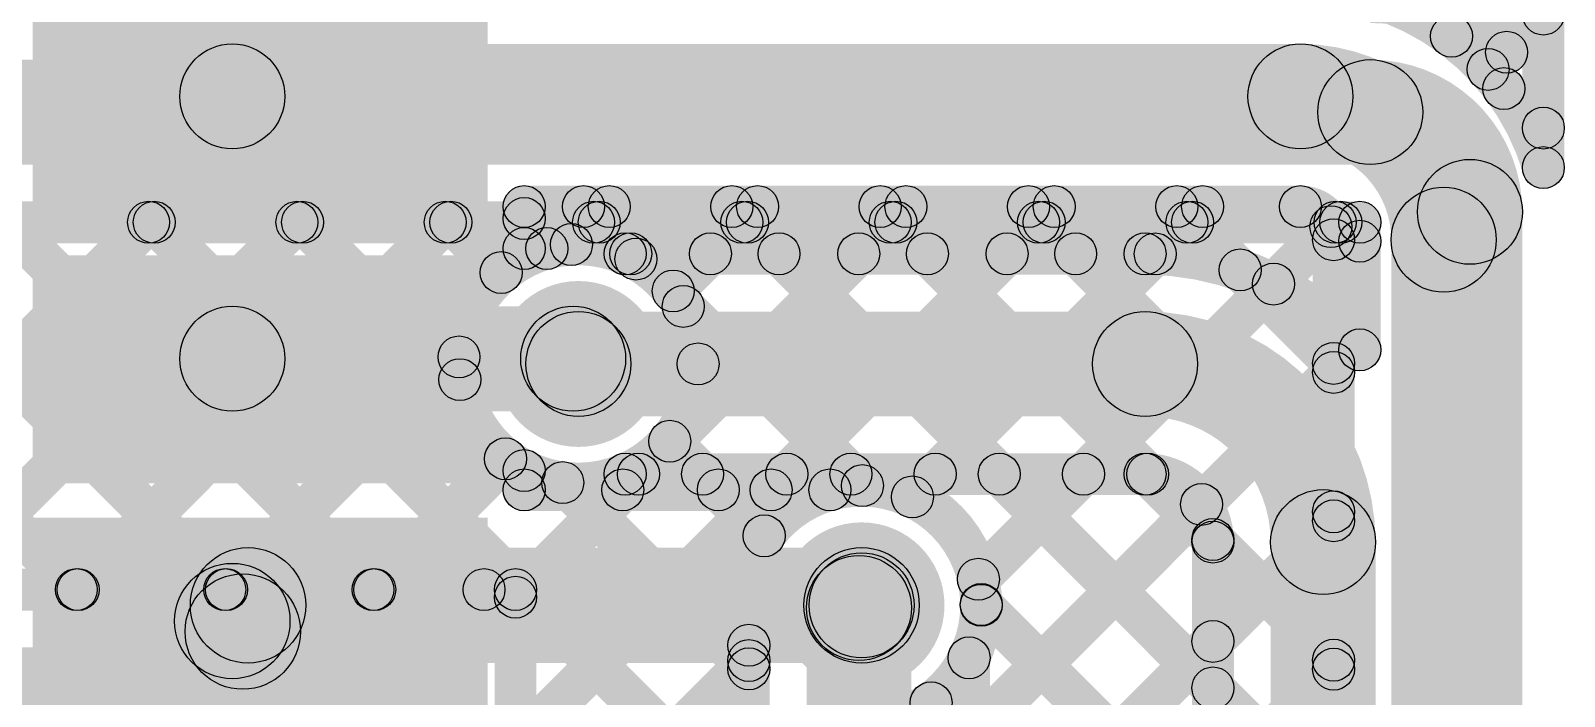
# Model space of a CAD drawing. Header units: millimetres. Extents: x -0.24 to 2.5, y 0 to 2.55.
# Drawn here: x 2.2036 to 2.496, y 2.0537 to 2.1805 of the extents above; entities that cross this region are included whole.
import ezdxf

# ---------------------------------------------------------------- set-up
doc = ezdxf.new("R2010")
doc.units = ezdxf.units.MM
doc.header["$MEASUREMENT"] = 0
for name, color, linetype in [('BottomLayer', 5, 'Continuous'), ('BottomSolder', 6, 'Continuous'), ('TopLayer', 1, 'Continuous'), ('TopPaste', 8, 'Continuous'), ('TopSolder', 216, 'Continuous'), ('ViaHoleLayer', 16, 'Continuous')]:
    doc.layers.add(name, color=color, linetype=linetype)

# ---------------------------------------------------------------- blocks, each defined once
blk = doc.blocks.new('ESP32_WROOM_32__16MB__65')
at = {"layer": 'TopLayer'}
for points in [[(0.29528, 0.3124), (0.37402, 0.3124), (0.37402, 0.27697), (0.29528, 0.27697)], [(0.29528, 0.2624), (0.37402, 0.2624), (0.37402, 0.22697), (0.29528, 0.22697)], [(0.29528, 0.2124), (0.37402, 0.2124), (0.37402, 0.17697), (0.29528, 0.17697)]]:
    blk.add_hatch(color=1, dxfattribs=at).paths.add_polyline_path(points)
at = {"layer": 'TopPaste'}
for points in [[(0.29528, 0.3124), (0.37402, 0.3124), (0.37402, 0.27697), (0.29528, 0.27697)], [(0.29528, 0.2624), (0.37402, 0.2624), (0.37402, 0.22697), (0.29528, 0.22697)], [(0.29528, 0.2124), (0.37402, 0.2124), (0.37402, 0.17697), (0.29528, 0.17697)]]:
    blk.add_hatch(color=8, dxfattribs=at).paths.add_polyline_path(points)
at = {"layer": 'TopSolder'}
for points in [[(0.29128, 0.3164), (0.37802, 0.3164), (0.37802, 0.27297), (0.29128, 0.27297)], [(0.29128, 0.2664), (0.37802, 0.2664), (0.37802, 0.22297), (0.29128, 0.22297)], [(0.29128, 0.2164), (0.37802, 0.2164), (0.37802, 0.17297), (0.29128, 0.17297)]]:
    blk.add_hatch(color=216, dxfattribs=at).paths.add_polyline_path(points)

msp = doc.modelspace()

# ---------------------------------------------------------------- hatches: boundary and pattern name
at = {"layer": 'BottomLayer'}
for points in [[(2.489, 2.1764), (2.481, 2.1764), (2.481, 2.448), (2.489, 2.448)], [(1.74, 2.155), (1.74, 2.175), (2.459, 2.175), (2.459, 2.155)], [(1.74, 2.14), (1.74, 2.148), (2.457, 2.148), (2.457, 2.14)], [(2.13943, 2.14117), (2.14509, 2.14683), (2.21509, 2.07683), (2.20943, 2.07117)], [(2.15886, 2.07117), (2.15321, 2.07683), (2.22321, 2.14683), (2.22886, 2.14117)], [(2.16772, 2.14117), (2.17338, 2.14683), (2.24338, 2.07683), (2.23772, 2.07117)], [(2.18715, 2.07117), (2.18149, 2.07683), (2.25149, 2.14683), (2.25715, 2.14117)], [(2.196, 2.14117), (2.20166, 2.14683), (2.27166, 2.07683), (2.266, 2.07117)], [(2.21543, 2.07117), (2.20978, 2.07683), (2.27978, 2.14683), (2.28543, 2.14117)], [(2.22429, 2.14117), (2.22994, 2.14683), (2.34304, 2.03373), (2.33738, 2.02808)], [(2.25257, 2.14117), (2.25823, 2.14683), (2.28821, 2.11684), (2.28256, 2.11119)], [(2.28086, 2.14117), (2.28651, 2.14683), (2.2961, 2.13724), (2.29044, 2.13159)], [(2.30949, 2.13694), (2.30383, 2.1426), (2.30806, 2.14683), (2.31372, 2.14117)], [(2.30914, 2.14117), (2.3148, 2.14683), (2.3208, 2.14083), (2.31514, 2.13517)], [(2.336, 2.13517), (2.33035, 2.14083), (2.33635, 2.14683), (2.342, 2.14117)], [(2.33742, 2.14117), (2.34308, 2.14683), (2.34908, 2.14083), (2.34342, 2.13517)], [(2.36429, 2.13517), (2.35863, 2.14083), (2.36463, 2.14683), (2.37029, 2.14117)], [(2.36571, 2.14117), (2.37137, 2.14683), (2.37737, 2.14083), (2.37171, 2.13517)], [(2.39257, 2.13517), (2.38691, 2.14083), (2.39291, 2.14683), (2.39857, 2.14117)], [(2.39399, 2.14117), (2.39965, 2.14683), (2.40565, 2.14083), (2.39999, 2.13517)], [(2.42082, 2.13514), (2.41516, 2.14079), (2.4212, 2.14683), (2.42685, 2.14117)], [(2.42228, 2.14117), (2.42793, 2.14683), (2.43701, 2.13775), (2.43136, 2.13209)], [(2.44338, 2.12941), (2.43772, 2.13506), (2.44948, 2.14683), (2.45514, 2.14117)], [(2.45056, 2.14117), (2.45622, 2.14683), (2.45983, 2.14322), (2.45417, 2.13756)], [(2.461, 2.11969), (2.453, 2.11969), (2.453, 2.144), (2.461, 2.144)], [(2.488, 0.483), (2.468, 0.483), (2.468, 2.146), (2.488, 2.146)], [(2.31691, 2.134), (2.31691, 2.142), (2.41605, 2.142), (2.41605, 2.134)], [(2.308, 2.107), (2.308, 2.127), (2.41605, 2.127), (2.41605, 2.107)], [(2.24372, 2.07117), (2.23806, 2.07683), (2.2824, 2.12117), (2.28806, 2.11551)], [(2.272, 2.07117), (2.26635, 2.07683), (2.29126, 2.10175), (2.29692, 2.09609)], [(2.31691, 2.092), (2.31691, 2.1), (2.41605, 2.1), (2.41605, 2.092)], [(2.29883, 2.06971), (2.29317, 2.07537), (2.31663, 2.09883), (2.32229, 2.09317)], [(2.29883, 2.04143), (2.29317, 2.04709), (2.34491, 2.09883), (2.35057, 2.09317)], [(2.30219, 2.09156), (2.30784, 2.09721), (2.34333, 2.06173), (2.33767, 2.05607)], [(2.32886, 2.09317), (2.33451, 2.09883), (2.34626, 2.08708), (2.3406, 2.08142)], [(2.35714, 2.09317), (2.3628, 2.09883), (2.36499, 2.09664), (2.35933, 2.09098)], [(2.37451, 2.08883), (2.36885, 2.09448), (2.3732, 2.09883), (2.37885, 2.09317)], [(2.38709, 2.07313), (2.38144, 2.07878), (2.40148, 2.09883), (2.40714, 2.09317)], [(2.38542, 2.09317), (2.39108, 2.09883), (2.43183, 2.05808), (2.42617, 2.05242)], [(2.41372, 2.09316), (2.41938, 2.09882), (2.43182, 2.08638), (2.42616, 2.08072)], [(2.38533, 2.04308), (2.37967, 2.04873), (2.424, 2.09306), (2.42965, 2.0874)], [(2.433, 1.98836), (2.425, 1.98836), (2.425, 2.08305), (2.433, 2.08305)], [(2.46, 0.572), (2.44, 0.572), (2.44, 2.08305), (2.46, 2.08305)], [(2.089, 2.07), (2.089, 2.078), (2.29, 2.078), (2.29, 2.07)], [(2.089, 2.07), (2.089, 2.078), (2.29, 2.078), (2.29, 2.07)], [(2.29, 2.07), (2.29, 2.078), (2.296, 2.078), (2.296, 2.07)], [(2.36857, 2.06343), (2.35443, 2.07757), (2.35493, 2.07807), (2.36907, 2.06393)], [(2.3, 1.7625), (2.292, 1.7625), (2.292, 2.074), (2.3, 2.074)], [(2.38198, 2.06833), (2.38764, 2.07399), (2.43183, 2.0298), (2.42617, 2.02414)], [(2.3715, 2.03024), (2.3515, 2.03024), (2.3515, 2.0705), (2.3715, 2.0705)], [(2.405, 2.03446), (2.39934, 2.04012), (2.42617, 2.06695), (2.43183, 2.06129)], [(1.596, 2.001), (2.279, 2.001), (2.279, 2.063), (1.596, 2.063)], [(2.1, 1.66), (2.285, 1.66), (2.285, 2.063), (2.1, 2.063)], [(2.29883, 2.01315), (2.29317, 2.0188), (2.33767, 2.0633), (2.34333, 2.05765)], [(2.3445, 2.03353), (2.3365, 2.03353), (2.3365, 2.06338), (2.3445, 2.06338)], [(2.3865, 2.03954), (2.3785, 2.03954), (2.3785, 2.061), (2.3865, 2.061)]]:
    msp.add_hatch(color=5, dxfattribs=at).paths.add_polyline_path(points)
h = msp.add_hatch(color=5, dxfattribs=at)
edge = h.paths.add_edge_path()
edge.add_arc((2.485, 2.1764), 0.004, 0, 360)
h = msp.add_hatch(color=5, dxfattribs=at)
edge = h.paths.add_edge_path()
edge.add_arc((2.485, 2.1764), 0.004, 0, 360)
h = msp.add_hatch(color=5, dxfattribs=at)
edge = h.paths.add_edge_path()
edge.add_arc((2.459, 2.165), 0.01, 0, 360)
h = msp.add_hatch(color=5, dxfattribs=at)
edge = h.paths.add_edge_path()
edge.add_arc((2.459, 2.165), 0.01, 0, 360)
h = msp.add_hatch(color=5, dxfattribs=at)
edge = h.paths.add_edge_path()
edge.add_arc((2.478, 2.146), 0.01, 0, 360)
h = msp.add_hatch(color=5, dxfattribs=at)
edge = h.paths.add_edge_path()
edge.add_arc((2.478, 2.146), 0.01, 0, 360)
h = msp.add_hatch(color=5, dxfattribs=at)
edge = h.paths.add_edge_path()
edge.add_arc((2.22604, 2.144), 0.004, 0, 360)
h = msp.add_hatch(color=5, dxfattribs=at)
edge = h.paths.add_edge_path()
edge.add_arc((2.22712, 2.144), 0.004, 0, 360)
h = msp.add_hatch(color=5, dxfattribs=at)
edge = h.paths.add_edge_path()
edge.add_arc((2.25432, 2.144), 0.004, 0, 360)
h = msp.add_hatch(color=5, dxfattribs=at)
edge = h.paths.add_edge_path()
edge.add_arc((2.2554, 2.144), 0.004, 0, 360)
h = msp.add_hatch(color=5, dxfattribs=at)
edge = h.paths.add_edge_path()
edge.add_arc((2.28261, 2.144), 0.004, 0, 360)
h = msp.add_hatch(color=5, dxfattribs=at)
edge = h.paths.add_edge_path()
edge.add_arc((2.28368, 2.144), 0.004, 0, 360)
h = msp.add_hatch(color=5, dxfattribs=at)
edge = h.paths.add_edge_path()
edge.add_arc((2.31089, 2.144), 0.004, 0, 360)
h = msp.add_hatch(color=5, dxfattribs=at)
edge = h.paths.add_edge_path()
edge.add_arc((2.31197, 2.144), 0.004, 0, 360)
h = msp.add_hatch(color=5, dxfattribs=at)
edge = h.paths.add_edge_path()
edge.add_arc((2.33917, 2.144), 0.004, 0, 360)
h = msp.add_hatch(color=5, dxfattribs=at)
edge = h.paths.add_edge_path()
edge.add_arc((2.34025, 2.144), 0.004, 0, 360)
h = msp.add_hatch(color=5, dxfattribs=at)
edge = h.paths.add_edge_path()
edge.add_arc((2.36746, 2.144), 0.004, 0, 360)
h = msp.add_hatch(color=5, dxfattribs=at)
edge = h.paths.add_edge_path()
edge.add_arc((2.36854, 2.144), 0.004, 0, 360)
h = msp.add_hatch(color=5, dxfattribs=at)
edge = h.paths.add_edge_path()
edge.add_arc((2.39574, 2.144), 0.004, 0, 360)
h = msp.add_hatch(color=5, dxfattribs=at)
edge = h.paths.add_edge_path()
edge.add_arc((2.39682, 2.144), 0.004, 0, 360)
h = msp.add_hatch(color=5, dxfattribs=at)
edge = h.paths.add_edge_path()
edge.add_arc((2.42403, 2.144), 0.004, 0, 360)
h = msp.add_hatch(color=5, dxfattribs=at)
edge = h.paths.add_edge_path()
edge.add_arc((2.42511, 2.144), 0.004, 0, 360)
h = msp.add_hatch(color=5, dxfattribs=at)
edge = h.paths.add_edge_path()
edge.add_arc((2.45231, 2.144), 0.004, 0, 360)
h = msp.add_hatch(color=5, dxfattribs=at)
edge = h.paths.add_edge_path()
edge.add_arc((2.45339, 2.144), 0.004, 0, 360)
h = msp.add_hatch(color=5, dxfattribs=at)
edge = h.paths.add_edge_path()
edge.add_arc((2.457, 2.144), 0.004, 0, 360)
h = msp.add_hatch(color=5, dxfattribs=at)
edge = h.paths.add_edge_path()
edge.add_arc((2.457, 2.144), 0.004, 0, 360)
h = msp.add_hatch(color=5, dxfattribs=at)
edge = h.paths.add_edge_path()
edge.add_arc((2.30666, 2.13977), 0.004, 0, 360)
h = msp.add_hatch(color=5, dxfattribs=at)
edge = h.paths.add_edge_path()
edge.add_arc((2.457, 2.14039), 0.004, 0, 360)
h = msp.add_hatch(color=5, dxfattribs=at)
edge = h.paths.add_edge_path()
edge.add_arc((2.31691, 2.138), 0.004, 0, 360)
h = msp.add_hatch(color=5, dxfattribs=at)
edge = h.paths.add_edge_path()
edge.add_arc((2.31691, 2.138), 0.004, 0, 360)
h = msp.add_hatch(color=5, dxfattribs=at)
edge = h.paths.add_edge_path()
edge.add_arc((2.31797, 2.138), 0.004, 0, 360)
h = msp.add_hatch(color=5, dxfattribs=at)
edge = h.paths.add_edge_path()
edge.add_arc((2.33317, 2.138), 0.004, 0, 360)
h = msp.add_hatch(color=5, dxfattribs=at)
edge = h.paths.add_edge_path()
edge.add_arc((2.34625, 2.138), 0.004, 0, 360)
h = msp.add_hatch(color=5, dxfattribs=at)
edge = h.paths.add_edge_path()
edge.add_arc((2.36146, 2.138), 0.004, 0, 360)
h = msp.add_hatch(color=5, dxfattribs=at)
edge = h.paths.add_edge_path()
edge.add_arc((2.37454, 2.138), 0.004, 0, 360)
h = msp.add_hatch(color=5, dxfattribs=at)
edge = h.paths.add_edge_path()
edge.add_arc((2.38974, 2.138), 0.004, 0, 360)
h = msp.add_hatch(color=5, dxfattribs=at)
edge = h.paths.add_edge_path()
edge.add_arc((2.40282, 2.138), 0.004, 0, 360)
h = msp.add_hatch(color=5, dxfattribs=at)
edge = h.paths.add_edge_path()
edge.add_arc((2.41605, 2.138), 0.004, 0, 360)
h = msp.add_hatch(color=5, dxfattribs=at)
edge = h.paths.add_edge_path()
edge.add_arc((2.41605, 2.138), 0.004, 0, 360)
h = msp.add_hatch(color=5, dxfattribs=at)
edge = h.paths.add_edge_path()
edge.add_arc((2.41799, 2.13797), 0.004, 0, 360)
h = msp.add_hatch(color=5, dxfattribs=at)
edge = h.paths.add_edge_path()
edge.add_arc((2.29327, 2.13442), 0.004, 0, 360)
h = msp.add_hatch(color=5, dxfattribs=at)
edge = h.paths.add_edge_path()
edge.add_arc((2.43419, 2.13492), 0.004, 0, 360)
h = msp.add_hatch(color=5, dxfattribs=at)
edge = h.paths.add_edge_path()
edge.add_arc((2.44055, 2.13224), 0.004, 0, 360)
h = msp.add_hatch(color=5, dxfattribs=at)
edge = h.paths.add_edge_path()
edge.add_arc((2.308, 2.117), 0.01181, 0, 360)
h = msp.add_hatch(color=5, dxfattribs=at)
edge = h.paths.add_edge_path()
edge.add_arc((2.308, 2.117), 0.01, 0, 360)
h = msp.add_hatch(color=5, dxfattribs=at)
edge = h.paths.add_edge_path()
edge.add_arc((2.41605, 2.117), 0.01, 0, 360)
h = msp.add_hatch(color=5, dxfattribs=at)
edge = h.paths.add_edge_path()
edge.add_arc((2.41605, 2.117), 0.01, 0, 360)
h = msp.add_hatch(color=5, dxfattribs=at)
edge = h.paths.add_edge_path()
edge.add_arc((2.457, 2.11969), 0.004, 0, 360)
h = msp.add_hatch(color=5, dxfattribs=at)
edge = h.paths.add_edge_path()
edge.add_arc((2.457, 2.11969), 0.004, 0, 360)
h = msp.add_hatch(color=5, dxfattribs=at)
edge = h.paths.add_edge_path()
edge.add_arc((2.28523, 2.11834), 0.004, 0, 360)
h = msp.add_hatch(color=5, dxfattribs=at)
edge = h.paths.add_edge_path()
edge.add_arc((2.28539, 2.11401), 0.004, 0, 360)
h = msp.add_hatch(color=5, dxfattribs=at)
edge = h.paths.add_edge_path()
edge.add_arc((2.29409, 2.09892), 0.004, 0, 360)
h = msp.add_hatch(color=5, dxfattribs=at)
edge = h.paths.add_edge_path()
edge.add_arc((2.31691, 2.096), 0.004, 0, 360)
h = msp.add_hatch(color=5, dxfattribs=at)
edge = h.paths.add_edge_path()
edge.add_arc((2.31691, 2.096), 0.004, 0, 360)
h = msp.add_hatch(color=5, dxfattribs=at)
edge = h.paths.add_edge_path()
edge.add_arc((2.31946, 2.096), 0.004, 0, 360)
h = msp.add_hatch(color=5, dxfattribs=at)
edge = h.paths.add_edge_path()
edge.add_arc((2.33168, 2.096), 0.004, 0, 360)
h = msp.add_hatch(color=5, dxfattribs=at)
edge = h.paths.add_edge_path()
edge.add_arc((2.34774, 2.096), 0.004, 0, 360)
h = msp.add_hatch(color=5, dxfattribs=at)
edge = h.paths.add_edge_path()
edge.add_arc((2.35997, 2.096), 0.004, 0, 360)
h = msp.add_hatch(color=5, dxfattribs=at)
edge = h.paths.add_edge_path()
edge.add_arc((2.37603, 2.096), 0.004, 0, 360)
h = msp.add_hatch(color=5, dxfattribs=at)
edge = h.paths.add_edge_path()
edge.add_arc((2.38825, 2.096), 0.004, 0, 360)
h = msp.add_hatch(color=5, dxfattribs=at)
edge = h.paths.add_edge_path()
edge.add_arc((2.40431, 2.096), 0.004, 0, 360)
h = msp.add_hatch(color=5, dxfattribs=at)
edge = h.paths.add_edge_path()
edge.add_arc((2.41605, 2.096), 0.004, 0, 360)
h = msp.add_hatch(color=5, dxfattribs=at)
edge = h.paths.add_edge_path()
edge.add_arc((2.41605, 2.096), 0.004, 0, 360)
h = msp.add_hatch(color=5, dxfattribs=at)
edge = h.paths.add_edge_path()
edge.add_arc((2.41655, 2.09599), 0.004, 0, 360)
h = msp.add_hatch(color=5, dxfattribs=at)
edge = h.paths.add_edge_path()
edge.add_arc((2.30501, 2.09439), 0.004, 0, 360)
h = msp.add_hatch(color=5, dxfattribs=at)
edge = h.paths.add_edge_path()
edge.add_arc((2.36216, 2.09381), 0.004, 0, 360)
h = msp.add_hatch(color=5, dxfattribs=at)
edge = h.paths.add_edge_path()
edge.add_arc((2.37168, 2.09165), 0.004, 0, 360)
h = msp.add_hatch(color=5, dxfattribs=at)
edge = h.paths.add_edge_path()
edge.add_arc((2.42683, 2.09023), 0.004, 0, 360)
h = msp.add_hatch(color=5, dxfattribs=at)
edge = h.paths.add_edge_path()
edge.add_arc((2.45, 2.08305), 0.01, 0, 360)
h = msp.add_hatch(color=5, dxfattribs=at)
edge = h.paths.add_edge_path()
edge.add_arc((2.45, 2.08305), 0.01, 0, 360)
h = msp.add_hatch(color=5, dxfattribs=at)
edge = h.paths.add_edge_path()
edge.add_arc((2.34343, 2.08425), 0.004, 0, 360)
h = msp.add_hatch(color=5, dxfattribs=at)
edge = h.paths.add_edge_path()
edge.add_arc((2.42899, 2.08355), 0.004, 0, 360)
h = msp.add_hatch(color=5, dxfattribs=at)
edge = h.paths.add_edge_path()
edge.add_arc((2.429, 2.08305), 0.004, 0, 360)
h = msp.add_hatch(color=5, dxfattribs=at)
edge = h.paths.add_edge_path()
edge.add_arc((2.429, 2.08305), 0.004, 0, 360)
h = msp.add_hatch(color=5, dxfattribs=at)
edge = h.paths.add_edge_path()
edge.add_arc((2.362, 2.071), 0.01181, 0, 360)
h = msp.add_hatch(color=5, dxfattribs=at)
edge = h.paths.add_edge_path()
edge.add_arc((2.3615, 2.0705), 0.01, 0, 360)
h = msp.add_hatch(color=5, dxfattribs=at)
edge = h.paths.add_edge_path()
edge.add_arc((2.3615, 2.0705), 0.01, 0, 360)
h = msp.add_hatch(color=5, dxfattribs=at)
edge = h.paths.add_edge_path()
edge.add_arc((2.362, 2.071), 0.01, 0, 360)
h = msp.add_hatch(color=5, dxfattribs=at)
edge = h.paths.add_edge_path()
edge.add_arc((2.38427, 2.07596), 0.004, 0, 360)
h = msp.add_hatch(color=5, dxfattribs=at)
edge = h.paths.add_edge_path()
edge.add_arc((2.21226, 2.074), 0.004, 0, 360)
h = msp.add_hatch(color=5, dxfattribs=at)
edge = h.paths.add_edge_path()
edge.add_arc((2.2126, 2.074), 0.004, 0, 360)
h = msp.add_hatch(color=5, dxfattribs=at)
edge = h.paths.add_edge_path()
edge.add_arc((2.24055, 2.074), 0.004, 0, 360)
h = msp.add_hatch(color=5, dxfattribs=at)
edge = h.paths.add_edge_path()
edge.add_arc((2.24089, 2.074), 0.004, 0, 360)
h = msp.add_hatch(color=5, dxfattribs=at)
edge = h.paths.add_edge_path()
edge.add_arc((2.26883, 2.074), 0.004, 0, 360)
h = msp.add_hatch(color=5, dxfattribs=at)
edge = h.paths.add_edge_path()
edge.add_arc((2.26917, 2.074), 0.004, 0, 360)
h = msp.add_hatch(color=5, dxfattribs=at)
edge = h.paths.add_edge_path()
edge.add_arc((2.29, 2.074), 0.004, 0, 360)
h = msp.add_hatch(color=5, dxfattribs=at)
edge = h.paths.add_edge_path()
edge.add_arc((2.29, 2.074), 0.004, 0, 360)
h = msp.add_hatch(color=5, dxfattribs=at)
edge = h.paths.add_edge_path()
edge.add_arc((2.29, 2.074), 0.004, 0, 360)
h = msp.add_hatch(color=5, dxfattribs=at)
edge = h.paths.add_edge_path()
edge.add_arc((2.296, 2.074), 0.004, 0, 360)
h = msp.add_hatch(color=5, dxfattribs=at)
edge = h.paths.add_edge_path()
edge.add_arc((2.296, 2.074), 0.004, 0, 360)
h = msp.add_hatch(color=5, dxfattribs=at)
edge = h.paths.add_edge_path()
edge.add_arc((2.296, 2.07254), 0.004, 0, 360)
h = msp.add_hatch(color=5, dxfattribs=at)
edge = h.paths.add_edge_path()
edge.add_arc((2.38481, 2.07116), 0.004, 0, 360)
h = msp.add_hatch(color=5, dxfattribs=at)
edge = h.paths.add_edge_path()
edge.add_arc((2.38481, 2.071), 0.004, 0, 360)
h = msp.add_hatch(color=5, dxfattribs=at)
edge = h.paths.add_edge_path()
edge.add_arc((2.38481, 2.071), 0.004, 0, 360)
h = msp.add_hatch(color=5, dxfattribs=at)
edge = h.paths.add_edge_path()
edge.add_arc((2.429, 2.06412), 0.004, 0, 360)
h = msp.add_hatch(color=5, dxfattribs=at)
edge = h.paths.add_edge_path()
edge.add_arc((2.3405, 2.06338), 0.004, 0, 360)
h = msp.add_hatch(color=5, dxfattribs=at)
edge = h.paths.add_edge_path()
edge.add_arc((2.3405, 2.06338), 0.004, 0, 360)
h = msp.add_hatch(color=5, dxfattribs=at)
edge = h.paths.add_edge_path()
edge.add_arc((2.3825, 2.061), 0.004, 0, 360)
h = msp.add_hatch(color=5, dxfattribs=at)
edge = h.paths.add_edge_path()
edge.add_arc((2.3825, 2.061), 0.004, 0, 360)
h = msp.add_hatch(color=5, dxfattribs=at)
edge = h.paths.add_edge_path()
edge.add_arc((2.3405, 2.06047), 0.004, 0, 360)
h = msp.add_hatch(color=5, dxfattribs=at)
edge = h.paths.add_edge_path()
edge.add_arc((2.3405, 2.0589), 0.004, 0, 360)
h = msp.add_hatch(color=5, dxfattribs=at)
edge = h.paths.add_edge_path()
edge.add_arc((2.429, 2.05525), 0.004, 0, 360)
at = {"layer": 'BottomSolder'}
h = msp.add_hatch(color=6, dxfattribs=at)
edge = h.paths.add_edge_path()
edge.add_arc((2.308, 2.117), 0.01581, 0, 360)
h = msp.add_hatch(color=6, dxfattribs=at)
edge = h.paths.add_edge_path()
edge.add_arc((2.362, 2.071), 0.01581, 0, 360)
at = {"layer": 'TopLayer'}
for points in [[(2.496, 2.15443), (2.488, 2.15443), (2.488, 2.46), (2.496, 2.46)], [(2.31117, 2.33713), (2.31683, 2.34279), (2.47732, 2.1823), (2.47166, 2.17664)], [(2.48429, 2.17032), (2.47863, 2.17598), (2.48917, 2.18652), (2.49483, 2.18086)], [(2.242, 2.158), (2.242, 2.178), (2.44568, 2.178), (2.44568, 2.158)], [(2.48164, 2.16666), (2.4873, 2.17232), (2.49483, 2.16479), (2.48917, 2.15913)], [(2.29766, 2.143), (2.29766, 2.151), (2.44568, 2.151), (2.44568, 2.143)], [(2.30949, 2.13694), (2.30383, 2.1426), (2.31106, 2.14983), (2.31672, 2.14417)], [(2.30614, 2.14417), (2.3118, 2.14983), (2.3218, 2.13983), (2.31614, 2.13417)], [(2.31929, 2.09017), (2.31363, 2.09583), (2.36763, 2.14983), (2.37329, 2.14417)], [(2.32891, 2.12808), (2.32325, 2.13374), (2.33935, 2.14983), (2.345, 2.14417)], [(2.33442, 2.14417), (2.34008, 2.14983), (2.45483, 2.03508), (2.44917, 2.02942)], [(2.34757, 2.09017), (2.34191, 2.09583), (2.39591, 2.14983), (2.40157, 2.14417)], [(2.36271, 2.14417), (2.36837, 2.14983), (2.45483, 2.06337), (2.44917, 2.05771)], [(2.37451, 2.08883), (2.36885, 2.09448), (2.4242, 2.14983), (2.42985, 2.14417)], [(2.39099, 2.14417), (2.39665, 2.14983), (2.45483, 2.09165), (2.44917, 2.08599)], [(2.41928, 2.14417), (2.42493, 2.14983), (2.45483, 2.11993), (2.44917, 2.11428)], [(2.30166, 2.139), (2.29366, 2.139), (2.29366, 2.14472), (2.30166, 2.14472)], [(2.30166, 2.139), (2.29366, 2.139), (2.29366, 2.14472), (2.30166, 2.14472)], [(2.38709, 2.07313), (2.38144, 2.07878), (2.44866, 2.146), (2.45431, 2.14035)], [(2.29766, 2.135), (2.29766, 2.143), (2.30197, 2.143), (2.30197, 2.135)], [(2.456, 1.87445), (2.448, 1.87445), (2.448, 2.14068), (2.456, 2.14068)], [(2.483, 0.52527), (2.463, 0.52527), (2.463, 2.14068), (2.483, 2.14068)], [(2.32517, 2.12514), (2.33083, 2.1308), (2.36499, 2.09664), (2.35933, 2.09098)], [(2.242, 2.108), (2.242, 2.128), (2.307, 2.128), (2.307, 2.108)], [(2.37942, 2.03717), (2.37377, 2.04283), (2.44917, 2.11823), (2.45483, 2.11258)], [(2.32259, 2.09944), (2.32824, 2.1051), (2.33751, 2.09583), (2.33186, 2.09017)], [(2.29766, 2.089), (2.29766, 2.097), (2.35597, 2.097), (2.35597, 2.089)], [(2.405, 2.03446), (2.39934, 2.04012), (2.44917, 2.08995), (2.45483, 2.08429)], [(2.245, 2.06), (2.245, 2.082), (2.362, 2.082), (2.362, 2.06)], [(2.24978, 2.06022), (2.23422, 2.07578), (2.23722, 2.07878), (2.25278, 2.06322)], [(2.38198, 2.06833), (2.38764, 2.07399), (2.45483, 2.0068), (2.44917, 2.00114)], [(2.41576, 2.01694), (2.4101, 2.02259), (2.44917, 2.06166), (2.45483, 2.05601)], [(2.37242, 2.0496), (2.37808, 2.05526), (2.38989, 2.04345), (2.38423, 2.03779)]]:
    msp.add_hatch(color=1, dxfattribs=at).paths.add_polyline_path(points)
h = msp.add_hatch(color=1, dxfattribs=at)
edge = h.paths.add_edge_path()
edge.add_arc((2.492, 2.18369), 0.004, 0, 360)
h = msp.add_hatch(color=1, dxfattribs=at)
edge = h.paths.add_edge_path()
edge.add_arc((2.47449, 2.17947), 0.004, 0, 360)
h = msp.add_hatch(color=1, dxfattribs=at)
edge = h.paths.add_edge_path()
edge.add_arc((2.242, 2.168), 0.01, 0, 360)
h = msp.add_hatch(color=1, dxfattribs=at)
edge = h.paths.add_edge_path()
edge.add_arc((2.44568, 2.168), 0.01, 0, 360)
h = msp.add_hatch(color=1, dxfattribs=at)
edge = h.paths.add_edge_path()
edge.add_arc((2.44568, 2.168), 0.01, 0, 360)
h = msp.add_hatch(color=1, dxfattribs=at)
edge = h.paths.add_edge_path()
edge.add_arc((2.48146, 2.17315), 0.004, 0, 360)
h = msp.add_hatch(color=1, dxfattribs=at)
edge = h.paths.add_edge_path()
edge.add_arc((2.48447, 2.16949), 0.004, 0, 360)
h = msp.add_hatch(color=1, dxfattribs=at)
edge = h.paths.add_edge_path()
edge.add_arc((2.492, 2.16196), 0.004, 0, 360)
h = msp.add_hatch(color=1, dxfattribs=at)
edge = h.paths.add_edge_path()
edge.add_arc((2.492, 2.15443), 0.004, 0, 360)
h = msp.add_hatch(color=1, dxfattribs=at)
edge = h.paths.add_edge_path()
edge.add_arc((2.492, 2.15443), 0.004, 0, 360)
h = msp.add_hatch(color=1, dxfattribs=at)
edge = h.paths.add_edge_path()
edge.add_arc((2.29766, 2.147), 0.004, 0, 360)
h = msp.add_hatch(color=1, dxfattribs=at)
edge = h.paths.add_edge_path()
edge.add_arc((2.30897, 2.147), 0.004, 0, 360)
h = msp.add_hatch(color=1, dxfattribs=at)
edge = h.paths.add_edge_path()
edge.add_arc((2.31389, 2.147), 0.004, 0, 360)
h = msp.add_hatch(color=1, dxfattribs=at)
edge = h.paths.add_edge_path()
edge.add_arc((2.33725, 2.147), 0.004, 0, 360)
h = msp.add_hatch(color=1, dxfattribs=at)
edge = h.paths.add_edge_path()
edge.add_arc((2.34217, 2.147), 0.004, 0, 360)
h = msp.add_hatch(color=1, dxfattribs=at)
edge = h.paths.add_edge_path()
edge.add_arc((2.36554, 2.147), 0.004, 0, 360)
h = msp.add_hatch(color=1, dxfattribs=at)
edge = h.paths.add_edge_path()
edge.add_arc((2.37046, 2.147), 0.004, 0, 360)
h = msp.add_hatch(color=1, dxfattribs=at)
edge = h.paths.add_edge_path()
edge.add_arc((2.39382, 2.147), 0.004, 0, 360)
h = msp.add_hatch(color=1, dxfattribs=at)
edge = h.paths.add_edge_path()
edge.add_arc((2.39874, 2.147), 0.004, 0, 360)
h = msp.add_hatch(color=1, dxfattribs=at)
edge = h.paths.add_edge_path()
edge.add_arc((2.42211, 2.147), 0.004, 0, 360)
h = msp.add_hatch(color=1, dxfattribs=at)
edge = h.paths.add_edge_path()
edge.add_arc((2.42703, 2.147), 0.004, 0, 360)
h = msp.add_hatch(color=1, dxfattribs=at)
edge = h.paths.add_edge_path()
edge.add_arc((2.44568, 2.147), 0.004, 0, 360)
h = msp.add_hatch(color=1, dxfattribs=at)
edge = h.paths.add_edge_path()
edge.add_arc((2.44568, 2.147), 0.004, 0, 360)
h = msp.add_hatch(color=1, dxfattribs=at)
edge = h.paths.add_edge_path()
edge.add_arc((2.473, 2.14068), 0.01, 0, 360)
h = msp.add_hatch(color=1, dxfattribs=at)
edge = h.paths.add_edge_path()
edge.add_arc((2.473, 2.14068), 0.01, 0, 360)
h = msp.add_hatch(color=1, dxfattribs=at)
edge = h.paths.add_edge_path()
edge.add_arc((2.29766, 2.14472), 0.004, 0, 360)
h = msp.add_hatch(color=1, dxfattribs=at)
edge = h.paths.add_edge_path()
edge.add_arc((2.29766, 2.14472), 0.004, 0, 360)
h = msp.add_hatch(color=1, dxfattribs=at)
edge = h.paths.add_edge_path()
edge.add_arc((2.45149, 2.14317), 0.004, 0, 360)
h = msp.add_hatch(color=1, dxfattribs=at)
edge = h.paths.add_edge_path()
edge.add_arc((2.30666, 2.13977), 0.004, 0, 360)
h = msp.add_hatch(color=1, dxfattribs=at)
edge = h.paths.add_edge_path()
edge.add_arc((2.452, 2.14068), 0.004, 0, 360)
h = msp.add_hatch(color=1, dxfattribs=at)
edge = h.paths.add_edge_path()
edge.add_arc((2.452, 2.14068), 0.004, 0, 360)
h = msp.add_hatch(color=1, dxfattribs=at)
edge = h.paths.add_edge_path()
edge.add_arc((2.29766, 2.139), 0.004, 0, 360)
h = msp.add_hatch(color=1, dxfattribs=at)
edge = h.paths.add_edge_path()
edge.add_arc((2.29766, 2.139), 0.004, 0, 360)
h = msp.add_hatch(color=1, dxfattribs=at)
edge = h.paths.add_edge_path()
edge.add_arc((2.29766, 2.139), 0.004, 0, 360)
h = msp.add_hatch(color=1, dxfattribs=at)
edge = h.paths.add_edge_path()
edge.add_arc((2.30197, 2.139), 0.004, 0, 360)
h = msp.add_hatch(color=1, dxfattribs=at)
edge = h.paths.add_edge_path()
edge.add_arc((2.30197, 2.139), 0.004, 0, 360)
h = msp.add_hatch(color=1, dxfattribs=at)
edge = h.paths.add_edge_path()
edge.add_arc((2.31897, 2.137), 0.004, 0, 360)
h = msp.add_hatch(color=1, dxfattribs=at)
edge = h.paths.add_edge_path()
edge.add_arc((2.32608, 2.13091), 0.004, 0, 360)
h = msp.add_hatch(color=1, dxfattribs=at)
edge = h.paths.add_edge_path()
edge.add_arc((2.328, 2.12797), 0.004, 0, 360)
h = msp.add_hatch(color=1, dxfattribs=at)
edge = h.paths.add_edge_path()
edge.add_arc((2.242, 2.118), 0.01, 0, 360)
h = msp.add_hatch(color=1, dxfattribs=at)
edge = h.paths.add_edge_path()
edge.add_arc((2.308, 2.117), 0.01181, 0, 360)
h = msp.add_hatch(color=1, dxfattribs=at)
edge = h.paths.add_edge_path()
edge.add_arc((2.307, 2.118), 0.01, 0, 360)
h = msp.add_hatch(color=1, dxfattribs=at)
edge = h.paths.add_edge_path()
edge.add_arc((2.33081, 2.117), 0.004, 0, 360)
h = msp.add_hatch(color=1, dxfattribs=at)
edge = h.paths.add_edge_path()
edge.add_arc((2.33081, 2.117), 0.004, 0, 360)
h = msp.add_hatch(color=1, dxfattribs=at)
edge = h.paths.add_edge_path()
edge.add_arc((2.452, 2.11711), 0.004, 0, 360)
h = msp.add_hatch(color=1, dxfattribs=at)
edge = h.paths.add_edge_path()
edge.add_arc((2.452, 2.1154), 0.004, 0, 360)
h = msp.add_hatch(color=1, dxfattribs=at)
edge = h.paths.add_edge_path()
edge.add_arc((2.32542, 2.10227), 0.004, 0, 360)
h = msp.add_hatch(color=1, dxfattribs=at)
edge = h.paths.add_edge_path()
edge.add_arc((2.29766, 2.09667), 0.004, 0, 360)
h = msp.add_hatch(color=1, dxfattribs=at)
edge = h.paths.add_edge_path()
edge.add_arc((2.29766, 2.093), 0.004, 0, 360)
h = msp.add_hatch(color=1, dxfattribs=at)
edge = h.paths.add_edge_path()
edge.add_arc((2.31646, 2.093), 0.004, 0, 360)
h = msp.add_hatch(color=1, dxfattribs=at)
edge = h.paths.add_edge_path()
edge.add_arc((2.33468, 2.093), 0.004, 0, 360)
h = msp.add_hatch(color=1, dxfattribs=at)
edge = h.paths.add_edge_path()
edge.add_arc((2.34474, 2.093), 0.004, 0, 360)
h = msp.add_hatch(color=1, dxfattribs=at)
edge = h.paths.add_edge_path()
edge.add_arc((2.35597, 2.093), 0.004, 0, 360)
h = msp.add_hatch(color=1, dxfattribs=at)
edge = h.paths.add_edge_path()
edge.add_arc((2.35597, 2.093), 0.004, 0, 360)
h = msp.add_hatch(color=1, dxfattribs=at)
edge = h.paths.add_edge_path()
edge.add_arc((2.36216, 2.09381), 0.004, 0, 360)
h = msp.add_hatch(color=1, dxfattribs=at)
edge = h.paths.add_edge_path()
edge.add_arc((2.37168, 2.09165), 0.004, 0, 360)
h = msp.add_hatch(color=1, dxfattribs=at)
edge = h.paths.add_edge_path()
edge.add_arc((2.452, 2.08882), 0.004, 0, 360)
h = msp.add_hatch(color=1, dxfattribs=at)
edge = h.paths.add_edge_path()
edge.add_arc((2.452, 2.08712), 0.004, 0, 360)
h = msp.add_hatch(color=1, dxfattribs=at)
edge = h.paths.add_edge_path()
edge.add_arc((2.362, 2.071), 0.01181, 0, 360)
h = msp.add_hatch(color=1, dxfattribs=at)
edge = h.paths.add_edge_path()
edge.add_arc((2.245, 2.071), 0.011, 0, 360)
h = msp.add_hatch(color=1, dxfattribs=at)
edge = h.paths.add_edge_path()
edge.add_arc((2.245, 2.071), 0.011, 0, 360)
h = msp.add_hatch(color=1, dxfattribs=at)
edge = h.paths.add_edge_path()
edge.add_arc((2.362, 2.071), 0.011, 0, 360)
h = msp.add_hatch(color=1, dxfattribs=at)
edge = h.paths.add_edge_path()
edge.add_arc((2.38427, 2.07596), 0.004, 0, 360)
h = msp.add_hatch(color=1, dxfattribs=at)
edge = h.paths.add_edge_path()
edge.add_arc((2.242, 2.068), 0.011, 0, 360)
h = msp.add_hatch(color=1, dxfattribs=at)
edge = h.paths.add_edge_path()
edge.add_arc((2.242, 2.068), 0.011, 0, 360)
h = msp.add_hatch(color=1, dxfattribs=at)
edge = h.paths.add_edge_path()
edge.add_arc((2.244, 2.066), 0.011, 0, 360)
h = msp.add_hatch(color=1, dxfattribs=at)
edge = h.paths.add_edge_path()
edge.add_arc((2.38481, 2.07116), 0.004, 0, 360)
h = msp.add_hatch(color=1, dxfattribs=at)
edge = h.paths.add_edge_path()
edge.add_arc((2.38481, 2.071), 0.004, 0, 360)
h = msp.add_hatch(color=1, dxfattribs=at)
edge = h.paths.add_edge_path()
edge.add_arc((2.38481, 2.071), 0.004, 0, 360)
h = msp.add_hatch(color=1, dxfattribs=at)
edge = h.paths.add_edge_path()
edge.add_arc((2.452, 2.06054), 0.004, 0, 360)
h = msp.add_hatch(color=1, dxfattribs=at)
edge = h.paths.add_edge_path()
edge.add_arc((2.452, 2.05884), 0.004, 0, 360)
h = msp.add_hatch(color=1, dxfattribs=at)
edge = h.paths.add_edge_path()
edge.add_arc((2.37525, 2.05243), 0.004, 0, 360)
at = {"layer": 'TopSolder'}
h = msp.add_hatch(color=216, dxfattribs=at)
edge = h.paths.add_edge_path()
edge.add_arc((2.308, 2.117), 0.01581, 0, 360)
h = msp.add_hatch(color=216, dxfattribs=at)
edge = h.paths.add_edge_path()
edge.add_arc((2.362, 2.071), 0.01581, 0, 360)
at = {"layer": 'ViaHoleLayer'}
h = msp.add_hatch(color=16, dxfattribs=at)
edge = h.paths.add_edge_path()
edge.add_arc((2.308, 2.117), 0.00787, 0, 360)
h = msp.add_hatch(color=16, dxfattribs=at)
edge = h.paths.add_edge_path()
edge.add_arc((2.362, 2.071), 0.00787, 0, 360)

# ---------------------------------------------------------------- linework, layer by layer
at = {"layer": 'BottomLayer'}
for points, const_width in [([(2.459, 2.186, -0.178767), (2.485, 2.1764)], 0.008), ([(2.459, 2.165, -0.414214), (2.478, 2.146)], 0.02), ([(2.31691, 2.096, -1.5104), (2.31691, 2.138)], 0.008), ([(2.41605, 2.138, -0.213378), (2.457, 2.11969)], 0.008), ([(2.41605, 2.117, -0.414214), (2.45, 2.08305)], 0.02), ([(2.41605, 2.096, -0.414214), (2.429, 2.08305)], 0.008), ([(2.3405, 2.06338, -1.186692), (2.38481, 2.071)], 0.008), ([(2.38481, 2.071, -0.113996), (2.3825, 2.061)], 0.008)]:
    msp.add_lwpolyline(points, format="xyb", dxfattribs=dict(at, const_width=const_width))
for centre, radius in [((2.485, 2.1764), 0.004), ((2.485, 2.1764), 0.004), ((2.459, 2.165), 0.01), ((2.459, 2.165), 0.01), ((2.478, 2.146), 0.01), ((2.478, 2.146), 0.01), ((2.22604, 2.144), 0.004), ((2.22712, 2.144), 0.004), ((2.25432, 2.144), 0.004), ((2.2554, 2.144), 0.004), ((2.28261, 2.144), 0.004), ((2.28368, 2.144), 0.004), ((2.31089, 2.144), 0.004), ((2.31197, 2.144), 0.004), ((2.33917, 2.144), 0.004), ((2.34025, 2.144), 0.004), ((2.36746, 2.144), 0.004), ((2.36854, 2.144), 0.004), ((2.39574, 2.144), 0.004), ((2.39682, 2.144), 0.004), ((2.42403, 2.144), 0.004), ((2.42511, 2.144), 0.004), ((2.45231, 2.144), 0.004), ((2.45339, 2.144), 0.004), ((2.457, 2.144), 0.004), ((2.457, 2.144), 0.004), ((2.30666, 2.13977), 0.004), ((2.457, 2.14039), 0.004), ((2.31691, 2.138), 0.004), ((2.31691, 2.138), 0.004), ((2.31797, 2.138), 0.004), ((2.33317, 2.138), 0.004), ((2.34625, 2.138), 0.004), ((2.36146, 2.138), 0.004), ((2.37454, 2.138), 0.004), ((2.38974, 2.138), 0.004), ((2.40282, 2.138), 0.004), ((2.41605, 2.138), 0.004), ((2.41605, 2.138), 0.004), ((2.41799, 2.13797), 0.004), ((2.29327, 2.13442), 0.004), ((2.43419, 2.13492), 0.004), ((2.44055, 2.13224), 0.004), ((2.308, 2.117), 0.01), ((2.41605, 2.117), 0.01), ((2.41605, 2.117), 0.01), ((2.457, 2.11969), 0.004), ((2.457, 2.11969), 0.004), ((2.28523, 2.11834), 0.004), ((2.28539, 2.11401), 0.004), ((2.29409, 2.09892), 0.004), ((2.31691, 2.096), 0.004), ((2.31691, 2.096), 0.004), ((2.31946, 2.096), 0.004), ((2.33168, 2.096), 0.004), ((2.34774, 2.096), 0.004), ((2.35997, 2.096), 0.004), ((2.37603, 2.096), 0.004), ((2.38825, 2.096), 0.004), ((2.40431, 2.096), 0.004), ((2.41605, 2.096), 0.004), ((2.41605, 2.096), 0.004), ((2.41655, 2.09599), 0.004), ((2.30501, 2.09439), 0.004), ((2.36216, 2.09381), 0.004), ((2.37168, 2.09165), 0.004), ((2.42683, 2.09023), 0.004), ((2.45, 2.08305), 0.01), ((2.45, 2.08305), 0.01), ((2.34343, 2.08425), 0.004), ((2.42899, 2.08355), 0.004), ((2.429, 2.08305), 0.004), ((2.429, 2.08305), 0.004), ((2.3615, 2.0705), 0.01), ((2.3615, 2.0705), 0.01), ((2.362, 2.071), 0.01), ((2.38427, 2.07596), 0.004), ((2.21226, 2.074), 0.004), ((2.2126, 2.074), 0.004), ((2.24055, 2.074), 0.004), ((2.24089, 2.074), 0.004), ((2.26883, 2.074), 0.004), ((2.26917, 2.074), 0.004), ((2.29, 2.074), 0.004), ((2.29, 2.074), 0.004), ((2.29, 2.074), 0.004), ((2.296, 2.074), 0.004), ((2.296, 2.074), 0.004), ((2.296, 2.07254), 0.004), ((2.38481, 2.07116), 0.004), ((2.38481, 2.071), 0.004), ((2.38481, 2.071), 0.004), ((2.429, 2.06412), 0.004), ((2.3405, 2.06338), 0.004), ((2.3405, 2.06338), 0.004), ((2.3825, 2.061), 0.004), ((2.3825, 2.061), 0.004), ((2.3405, 2.06047), 0.004), ((2.3405, 2.0589), 0.004), ((2.429, 2.05525), 0.004)]:
    msp.add_circle(centre, radius, dxfattribs=at)
at = {"layer": 'TopLayer'}
for points, const_width in [([(2.44568, 2.189, -0.331975), (2.492, 2.15443)], 0.008), ([(2.44568, 2.168, -0.414214), (2.473, 2.14068)], 0.02), ([(2.44568, 2.147, -0.414214), (2.452, 2.14068)], 0.008), ([(2.30197, 2.139, -0.494904), (2.33081, 2.117)], 0.008), ([(2.33081, 2.117, -0.559745), (2.29766, 2.09667)], 0.008), ([(2.35597, 2.093, -0.494904), (2.38481, 2.071)], 0.008), ([(2.244, 2.066, -0.414214), (2.242, 2.068)], 0.022), ([(2.38481, 2.071, -0.494904), (2.35597, 2.049)], 0.008)]:
    msp.add_lwpolyline(points, format="xyb", dxfattribs=dict(at, const_width=const_width))
for centre, radius in [((2.492, 2.18369), 0.004), ((2.47449, 2.17947), 0.004), ((2.242, 2.168), 0.01), ((2.44568, 2.168), 0.01), ((2.44568, 2.168), 0.01), ((2.48146, 2.17315), 0.004), ((2.48447, 2.16949), 0.004), ((2.492, 2.16196), 0.004), ((2.492, 2.15443), 0.004), ((2.492, 2.15443), 0.004), ((2.29766, 2.147), 0.004), ((2.30897, 2.147), 0.004), ((2.31389, 2.147), 0.004), ((2.33725, 2.147), 0.004), ((2.34217, 2.147), 0.004), ((2.36554, 2.147), 0.004), ((2.37046, 2.147), 0.004), ((2.39382, 2.147), 0.004), ((2.39874, 2.147), 0.004), ((2.42211, 2.147), 0.004), ((2.42703, 2.147), 0.004), ((2.44568, 2.147), 0.004), ((2.44568, 2.147), 0.004), ((2.473, 2.14068), 0.01), ((2.473, 2.14068), 0.01), ((2.29766, 2.14472), 0.004), ((2.29766, 2.14472), 0.004), ((2.45149, 2.14317), 0.004), ((2.30666, 2.13977), 0.004), ((2.452, 2.14068), 0.004), ((2.452, 2.14068), 0.004), ((2.29766, 2.139), 0.004), ((2.29766, 2.139), 0.004), ((2.29766, 2.139), 0.004), ((2.30197, 2.139), 0.004), ((2.30197, 2.139), 0.004), ((2.31897, 2.137), 0.004), ((2.32608, 2.13091), 0.004), ((2.328, 2.12797), 0.004), ((2.242, 2.118), 0.01), ((2.307, 2.118), 0.01), ((2.33081, 2.117), 0.004), ((2.33081, 2.117), 0.004), ((2.452, 2.11711), 0.004), ((2.452, 2.1154), 0.004), ((2.32542, 2.10227), 0.004), ((2.29766, 2.09667), 0.004), ((2.29766, 2.093), 0.004), ((2.31646, 2.093), 0.004), ((2.33468, 2.093), 0.004), ((2.34474, 2.093), 0.004), ((2.35597, 2.093), 0.004), ((2.35597, 2.093), 0.004), ((2.36216, 2.09381), 0.004), ((2.37168, 2.09165), 0.004), ((2.452, 2.08882), 0.004), ((2.452, 2.08712), 0.004), ((2.245, 2.071), 0.011), ((2.245, 2.071), 0.011), ((2.362, 2.071), 0.011), ((2.38427, 2.07596), 0.004), ((2.242, 2.068), 0.011), ((2.242, 2.068), 0.011), ((2.244, 2.066), 0.011), ((2.38481, 2.07116), 0.004), ((2.38481, 2.071), 0.004), ((2.38481, 2.071), 0.004), ((2.452, 2.06054), 0.004), ((2.452, 2.05884), 0.004), ((2.37525, 2.05243), 0.004)]:
    msp.add_circle(centre, radius, dxfattribs=at)

# ---------------------------------------------------------------- block references
at = {"rotation": 360}
msp.add_blockref('ESP32_WROOM_32__16MB__65', (1.91265, 1.87131), dxfattribs=at)

doc.saveas('drawing.dxf')
